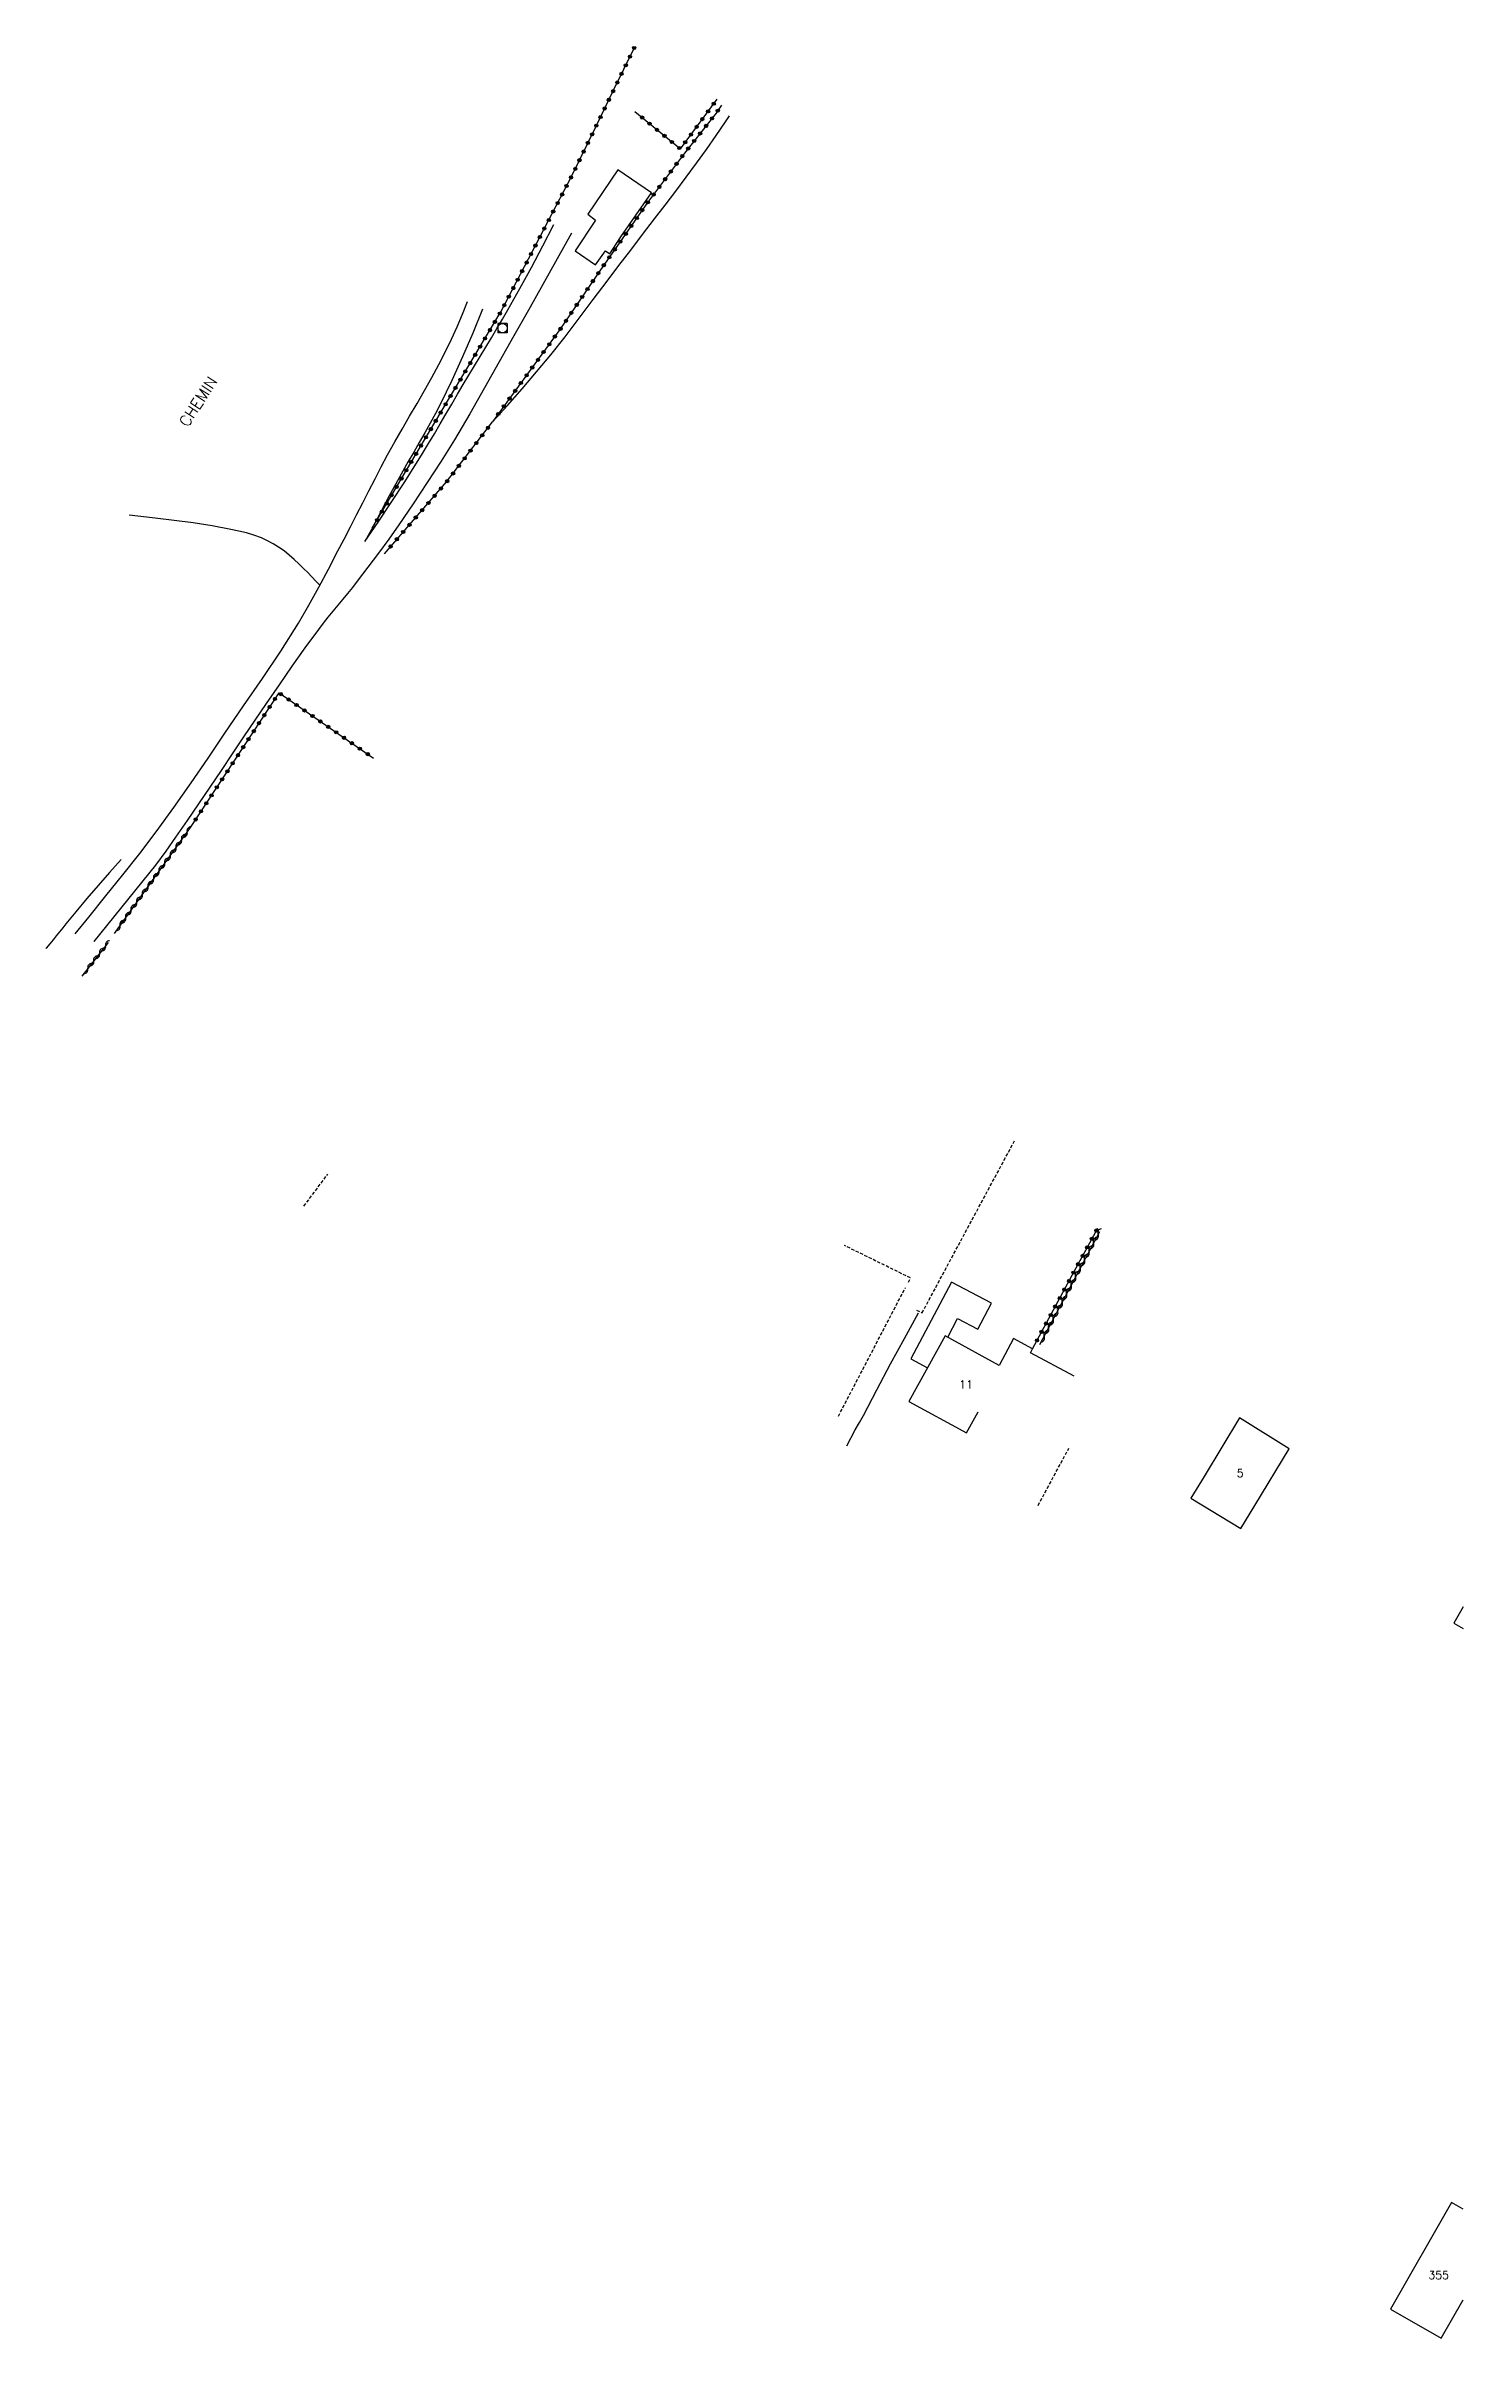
# Model space of a CAD drawing. Header units: millimetres. Extents: x 254000 to 255000, y 44022 to 45000.
# Drawn here: x 254778.7 to 255000, y 44072.8 to 44430.9 of the extents above; entities that cross this region are included whole.
import ezdxf
from ezdxf.enums import TextEntityAlignment as Align

# ---------------------------------------------------------------- set-up
doc = ezdxf.new("R2010")
doc.units = ezdxf.units.MM
doc.linetypes.add('DASHED', pattern=[0.75, 0.5, -0.25])
doc.layers.get('0').update_dxf_attribs({"linetype": 'CONTINUOUS'})
for name, color, linetype in [('W0071', 7, 'CONTINUOUS'), ('W0101', 7, 'CONTINUOUS'), ('W0104', 1, 'CONTINUOUS'), ('W0112', 1, 'DASHED'), ('W0211', 2, 'CONTINUOUS'), ('W0214', 2, 'CONTINUOUS'), ('W0310', 3, 'CONTINUOUS'), ('W0322', 7, 'CONTINUOUS'), ('W0323', 7, 'CONTINUOUS'), ('W0330', 7, 'CONTINUOUS'), ('W0420', 7, 'CONTINUOUS'), ('W0989', 7, 'CONTINUOUS'), ('W0991', 7, 'CONTINUOUS')]:
    doc.layers.add(name, color=color, linetype=linetype)
doc.styles.get("Standard").update_dxf_attribs({"font": 'romans.shx', "width": 0.85})

# ---------------------------------------------------------------- blocks, each defined once
blk = doc.blocks.new('T420')
for p, q in [((0.75, 0.75), (-0.75, 0.75)), ((-0.75, 0.75), (-0.75, -0.75)), ((0.75, 0.75), (0.75, -0.75)), ((0.75, -0.75), (-0.75, -0.75))]:
    blk.add_line(p, q)
blk.add_ellipse((0, 0), major_axis=(-0.53, 0.53), ratio=1, start_param=3.926991, end_param=10.210176)
blk = doc.blocks.new('t323o')
at = {"color": 0, "linetype": 'Continuous'}
for radius in [0.25, 0.15]:
    blk.add_circle((0, 0), radius, dxfattribs=at)
blk = doc.blocks.new('t322o')
at = {"color": 0, "linetype": 'Continuous'}
for radius in [0.25, 0.15]:
    blk.add_circle((0, 0), radius, dxfattribs=at)
blk = doc.blocks.new('t310o')
at = {"color": 0, "linetype": 'Continuous'}
for centre, start, end in [((-0.5, 0.38), 216.8699, 323.1304), ((0.5, -0.37), 36.8699, 143.1303)]:
    blk.add_arc(centre, 0.625, start, end, dxfattribs=at)

msp = doc.modelspace()

# ---------------------------------------------------------------- linework, layer by layer
at = {"layer": 'W0071'}
for points in [[(254860.8, 44401.59), (254858.56, 44397.58), (254856.31, 44393.58), (254854.06, 44389.58), (254851.8, 44385.58), (254849.51, 44381.5), (254847.23, 44377.42), (254844.92, 44373.35), (254842.53, 44369.33), (254840.43, 44365.97), (254838.29, 44362.63), (254836.1, 44359.32), (254833.86, 44356.05), (254832.28, 44353.81), (254830.66, 44351.6), (254829.02, 44349.4), (254827.36, 44347.23), (254826.61, 44346.27), (254825.85, 44345.33), (254825.08, 44344.4), (254824.31, 44343.47), (254823.54, 44342.54), (254822.77, 44341.6), (254822.02, 44340.65), (254821.28, 44339.69), (254819.19, 44336.84), (254817.15, 44333.95), (254815.15, 44331.03), (254813.14, 44328.12), (254811.36, 44325.52), (254809.6, 44322.91), (254807.84, 44320.29), (254806.09, 44317.67), (254804.34, 44315.05), (254802.58, 44312.43), (254800.8, 44309.83), (254799, 44307.24), (254797.45, 44305.04), (254795.87, 44302.85), (254795.87, 44302.85), (254795.87, 44302.85), (254795.87, 44302.85), (254795.87, 44302.85), (254795.87, 44302.85), (254786.22, 44290.95), (254786.22, 44290.95), (254786.22, 44290.95), (254786.22, 44290.95)], [(254828.55, 44353.42), (254830.62, 44356.45), (254832.66, 44359.5), (254834.66, 44362.57), (254836.62, 44365.67), (254837.56, 44367.19), (254838.49, 44368.72), (254839.4, 44370.26), (254840.3, 44371.8), (254841.2, 44373.34), (254842.1, 44374.88), (254843, 44376.42), (254843.91, 44377.96), (254844.78, 44379.42), (254845.66, 44380.87), (254846.54, 44382.33), (254847.42, 44383.78), (254848.3, 44385.24), (254849.16, 44386.7), (254850.02, 44388.17), (254850.87, 44389.64), (254852.72, 44392.94), (254854.53, 44396.25), (254856.3, 44399.59), (254858.05, 44402.94)], [(254783.31, 44292.17), (254783.31, 44292.17), (254783.31, 44292.17), (254783.31, 44292.17), (254785.43, 44294.75), (254788.09, 44298.07), (254790.76, 44301.37), (254793.41, 44304.7), (254795.98, 44308.09), (254798.74, 44311.88), (254801.41, 44315.73), (254804.05, 44319.6), (254806.68, 44323.48), (254809.61, 44327.75), (254812.55, 44332.01), (254815.43, 44336.32), (254818.19, 44340.7), (254819.8, 44343.47), (254821.34, 44346.29), (254822.85, 44349.12), (254824.34, 44351.96), (254825.33, 44353.82), (254826.29, 44355.7), (254827.25, 44357.58), (254828.21, 44359.46), (254829.16, 44361.34), (254830.13, 44363.21), (254831.1, 44365.09), (254832.09, 44366.95), (254833.21, 44368.98), (254834.35, 44371), (254835.51, 44373), (254836.68, 44375), (254837.84, 44377.01), (254838.98, 44379.03), (254840.08, 44381.07), (254841.14, 44383.13), (254842.07, 44385.04), (254842.94, 44386.97), (254843.77, 44388.93), (254844.55, 44390.9)], [(254846.89, 44389.71), (254845.38, 44385.97), (254843.79, 44382.26), (254842.11, 44378.59), (254840.35, 44374.95), (254839.56, 44373.42), (254838.74, 44371.9), (254837.9, 44370.4), (254837.04, 44368.9), (254836.18, 44367.41), (254835.32, 44365.91), (254834.47, 44364.42), (254833.63, 44362.91), (254832.35, 44360.54), (254831.07, 44358.17), (254829.81, 44355.8), (254828.55, 44353.42)], [(254903.77, 44212.15), (254905.1, 44214.68), (254905.1, 44214.68), (254905.74, 44215.79), (254906.36, 44216.91), (254908.47, 44220.94), (254910.6, 44224.96), (254912.77, 44228.96), (254914.96, 44232.95)]]:
    msp.add_lwpolyline(points, dxfattribs=at)
at = {"layer": 'W0101'}
for points in [[(254932.48, 44226.68), (254932.77, 44227.33), (254929.79, 44228.93), (254927.59, 44224.72), (254919.14, 44229.34), (254913.48, 44219.08), (254922.48, 44214.19), (254924.31, 44217.5), (254924.31, 44217.5)], [(254939.25, 44223.06), (254932.48, 44226.68)], [(255000, 44092.91), (254998.19, 44093.95), (254988.67, 44077.3), (254996.57, 44072.79), (255000, 44078.78)]]:
    msp.add_lwpolyline(points, dxfattribs=at)
msp.add_lwpolyline([(254965.11, 44216.57), (254959.55, 44207.4), (254957.5, 44203.98), (254965.29, 44199.24), (254967.47, 44202.85), (254972.82, 44211.72)], close=True, dxfattribs=at)
at = {"layer": 'W0104'}
msp.add_lwpolyline([(254868.05, 44411.47), (254863.33, 44404.57), (254864.57, 44403.64), (254861.38, 44398.83), (254864.53, 44396.65), (254866.1, 44398.83), (254866.76, 44398.39), (254868.49, 44401.01), (254873.3, 44407.89)], close=True, dxfattribs=at)
for points in [[(254919.53, 44229.13), (254921.06, 44232.06), (254924.23, 44230.38), (254926.36, 44234.44), (254920.12, 44237.76), (254913.79, 44225.75), (254916.4, 44224.37)], [(255000, 44187.04), (254998.53, 44184.45), (255000, 44183.64), (255000, 44183.64)]]:
    msp.add_lwpolyline(points, dxfattribs=at)
at = {"layer": 'W0112'}
for points in [[(254914.68, 44233.35), (254915.54, 44232.96), (254930, 44259.88)], [(254819.02, 44249.62), (254822.75, 44254.59)], [(254913.4, 44237.72), (254913.72, 44238.39), (254903.42, 44243.46)], [(254902.46, 44216.8), (254902.46, 44216.8), (254912.92, 44236.86)], [(254933.65, 44202.87), (254938.46, 44211.83)]]:
    msp.add_lwpolyline(points, dxfattribs=at)
at = {"layer": 'W0211'}
msp.add_lwpolyline([(254790.47, 44303.76), (254788.68, 44301.74), (254786.9, 44299.71), (254785.15, 44297.66), (254783.41, 44295.6), (254782.9, 44294.98), (254782.39, 44294.35), (254781.88, 44293.72), (254781.38, 44293.08), (254780.88, 44292.45), (254780.37, 44291.82), (254779.86, 44291.19), (254779.34, 44290.57), (254778.81, 44289.92), (254778.74, 44289.82)], dxfattribs=at)
at = {"layer": 'W0214'}
msp.add_lwpolyline([(254848.48, 44372.12), (254850.81, 44374.68), (254853.1, 44377.28), (254855.35, 44379.91), (254857.56, 44382.57), (254859.81, 44385.41), (254862.01, 44388.3), (254864.18, 44391.21), (254866.37, 44394.11), (254868.21, 44396.53), (254870.06, 44398.96), (254871.9, 44401.39), (254873.74, 44403.82), (254875.4, 44405.99), (254877.07, 44408.16), (254878.72, 44410.34), (254880.34, 44412.54), (254881.87, 44414.68), (254883.38, 44416.83), (254884.86, 44419), (254885.45, 44419.9)], dxfattribs=at)
at = {"layer": 'W0310'}
for points in [[(254789.43, 44292.22), (254801.3, 44308.77)], [(254788.45, 44290.77), (254784.34, 44285.55)], [(254943.22, 44245.61), (254933.88, 44227.95)]]:
    msp.add_lwpolyline(points, dxfattribs=at)
at = {"layer": 'W0322'}
msp.add_lwpolyline([(254884.21, 44421.61), (254883.37, 44420.33), (254878.45, 44414.1), (254872.68, 44406.36), (254865.21, 44395.69), (254859, 44386.53), (254848.48, 44372.12)], dxfattribs=at)
at = {"layer": 'W0323'}
for points in [[(254829.68, 44355.5), (254836.55, 44367.14), (254842.06, 44376.37), (254849.77, 44389.3), (254860.85, 44410.54), (254864.84, 44418.73), (254867.32, 44423.82), (254870.63, 44430.62)], [(254870.67, 44420.6), (254877.8, 44414.75), (254883.53, 44422.54)], [(254831.58, 44351.53), (254841.3, 44362.73), (254848.48, 44372.12)], [(254801.3, 44308.77), (254815.14, 44329.79), (254829.89, 44319.6)], [(254932.77, 44227.33), (254938.95, 44238.82), (254942.95, 44246.18)]]:
    msp.add_lwpolyline(points, dxfattribs=at)
at = {"layer": 'W0330'}
msp.add_lwpolyline([(254821.53, 44346.59), (254820.9, 44347.26), (254820.27, 44347.93), (254819.62, 44348.58), (254818.96, 44349.22), (254818.23, 44349.93), (254817.49, 44350.64), (254816.73, 44351.32), (254815.92, 44351.96), (254815.08, 44352.54), (254814.21, 44353.07), (254813.32, 44353.56), (254812.39, 44353.99), (254811.23, 44354.42), (254810.04, 44354.77), (254808.84, 44355.06), (254807.64, 44355.32), (254804.69, 44355.89), (254801.73, 44356.34), (254798.76, 44356.73), (254795.79, 44357.09), (254791.73, 44357.54)], dxfattribs=at)

# ---------------------------------------------------------------- block references
at = {"layer": 'W0310'}
for p, rotation in [((254799.92, 44306.85), 54.34755358113484), ((254800.8, 44308.06), 54.34755358113484), ((254797.3, 44303.19), 54.34755358113484), ((254798.17, 44304.41), 54.34755358113484), ((254799.05, 44305.63), 54.34755358113484), ((254794.68, 44299.53), 54.34755358113484), ((254795.55, 44300.75), 54.34755358113484), ((254796.42, 44301.97), 54.34755358113484), ((254792.05, 44295.88), 54.34755358113484), ((254792.93, 44297.09), 54.34755358113484), ((254793.8, 44298.31), 54.34755358113484), ((254790.3, 44293.44), 54.34755358113484), ((254791.18, 44294.66), 54.34755358113484), ((254787.12, 44289.09), 231.8602153445862), ((254788.05, 44290.27), 231.8602153445862), ((254785.27, 44286.73), 231.8602153445862), ((254786.2, 44287.91), 231.8602153445862), ((254941.59, 44242.53), 242.1363431995951), ((254942.29, 44243.86), 242.1363431995951), ((254943, 44245.19), 242.1363431995951), ((254939.49, 44238.56), 242.1363431995951), ((254940.19, 44239.88), 242.1363431995951), ((254940.89, 44241.21), 242.1363431995951), ((254938.09, 44235.9), 242.1363431995951), ((254938.79, 44237.23), 242.1363431995951), ((254935.99, 44231.93), 242.1363431995951), ((254936.69, 44233.25), 242.1363431995951), ((254937.39, 44234.58), 242.1363431995951), ((254934.58, 44229.27), 242.1363431995951), ((254935.28, 44230.6), 242.1363431995951)]:
    msp.add_blockref('t310o', p, dxfattribs=dict(at, rotation=rotation))
at = {"layer": 'W0322'}
for p, rotation in [((254881.81, 44418.35), 231.6746845651255), ((254882.74, 44419.53), 231.6746845651255), ((254883.63, 44420.73), 236.7175778294891), ((254879.02, 44414.82), 231.6746845651255), ((254879.95, 44416), 231.6746845651255), ((254880.88, 44417.17), 231.6746845651255), ((254876.31, 44411.23), 233.3320354356913), ((254877.2, 44412.43), 233.3320354356913), ((254878.1, 44413.63), 233.3320354356913), ((254873.62, 44407.62), 233.3320354356913), ((254874.52, 44408.82), 233.3320354356913), ((254875.41, 44410.02), 233.3320354356913), ((254871, 44403.96), 235.0032954471318), ((254871.86, 44405.19), 235.0032954471318), ((254872.73, 44406.41), 233.3320354356913), ((254868.42, 44400.27), 235.0032954471318), ((254869.28, 44401.5), 235.0032954471318), ((254870.14, 44402.73), 235.0032954471318), ((254866.7, 44397.81), 235.0032954471318), ((254867.56, 44399.04), 235.0032954471318), ((254864.14, 44394.11), 235.8606474579738), ((254864.99, 44395.35), 235.8606474579738), ((254865.84, 44396.59), 235.0032954471318), ((254861.62, 44390.39), 235.8606474579738), ((254862.46, 44391.63), 235.8606474579738), ((254863.3, 44392.87), 235.8606474579738), ((254859.09, 44386.66), 235.8606474579738), ((254859.94, 44387.9), 235.8606474579738), ((254860.78, 44389.15), 235.8606474579738), ((254856.44, 44383.03), 233.846503216525), ((254857.33, 44384.24), 233.846503216525), ((254858.21, 44385.45), 233.846503216525), ((254853.79, 44379.39), 233.846503216525), ((254854.67, 44380.6), 233.846503216525), ((254855.56, 44381.81), 233.846503216525), ((254851.13, 44375.76), 233.846503216525), ((254852.02, 44376.97), 233.846503216525), ((254852.9, 44378.18), 233.846503216525), ((254849.36, 44373.34), 233.846503216525), ((254850.25, 44374.55), 233.846503216525)]:
    msp.add_blockref('t322o', p, dxfattribs=dict(at, rotation=rotation))
at = {"layer": 'W0323'}
for p, rotation in [((254869.93, 44429.17), 63.99066277915048), ((254870.58, 44430.52), 63.99066277915048), ((254868.61, 44426.48), 63.99066277915048), ((254869.27, 44427.82), 63.99066277915048), ((254866.64, 44422.43), 64.05057070385476), ((254867.3, 44423.78), 64.05057070385476), ((254867.95, 44425.13), 63.99066277915048), ((254883.01, 44421.82), 53.62187252290084), ((254864.67, 44418.39), 64.039668272465), ((254865.33, 44419.73), 64.05057070385476), ((254865.98, 44421.08), 64.05057070385476), ((254871.83, 44419.65), 320.640171384416), ((254872.99, 44418.7), 320.640171384416), ((254880.34, 44418.2), 53.62187252290084), ((254881.23, 44419.41), 53.62187252290084), ((254882.12, 44420.62), 53.62187252290084), ((254863.36, 44415.69), 64.039668272465), ((254864.01, 44417.04), 64.039668272465), ((254874.15, 44417.74), 320.640171384416), ((254875.31, 44416.79), 320.640171384416), ((254876.47, 44415.84), 320.640171384416), ((254877.63, 44414.89), 320.640171384416), ((254878.56, 44415.79), 53.62187252290084), ((254879.45, 44416.99), 53.62187252290084), ((254861.39, 44411.64), 64.039668272465), ((254862.04, 44412.99), 64.039668272465), ((254862.7, 44414.34), 64.039668272465), ((254859.34, 44407.64), 62.4552087297409), ((254860.03, 44408.97), 62.4552087297409), ((254860.72, 44410.3), 62.4552087297409), ((254857.95, 44404.98), 62.4552087297409), ((254858.64, 44406.31), 62.4552087297409), ((254855.87, 44400.99), 62.4552087297409), ((254856.56, 44402.32), 62.4552087297409), ((254857.26, 44403.65), 62.4552087297409), ((254853.79, 44397), 62.4552087297409), ((254854.48, 44398.33), 62.4552087297409), ((254855.17, 44399.66), 62.4552087297409), ((254852.4, 44394.34), 62.4552087297409), ((254853.09, 44395.67), 62.4552087297409), ((254850.32, 44390.35), 62.4552087297409), ((254851.01, 44391.68), 62.4552087297409), ((254851.71, 44393.01), 62.4552087297409), ((254848.07, 44386.45), 59.16743551604872), ((254848.84, 44387.74), 59.16743551604872), ((254849.61, 44389.03), 59.16743551604872), ((254845.77, 44382.59), 59.16743551604872), ((254846.53, 44383.87), 59.16743551604872), ((254847.3, 44385.16), 59.16743551604872), ((254843.46, 44378.72), 59.16743551604872), ((254844.23, 44380.01), 59.16743551604872), ((254845, 44381.3), 59.16743551604872), ((254841.92, 44376.15), 59.16326058582372), ((254842.69, 44377.43), 59.16743551604872), ((254839.61, 44372.28), 59.16326058582372), ((254840.38, 44373.57), 59.16326058582372), ((254841.15, 44374.86), 59.16326058582372), ((254837.31, 44368.42), 59.16326058582372), ((254838.08, 44369.71), 59.16326058582372), ((254838.85, 44370.99), 59.16326058582372), ((254845.95, 44368.82), 52.64355449846744), ((254846.86, 44370.01), 52.64355449846744), ((254847.77, 44371.2), 52.64355449846744), ((254835.01, 44364.55), 59.44350776873011), ((254835.78, 44365.84), 59.44350776873011), ((254836.54, 44367.13), 59.44350776873011), ((254843.22, 44365.24), 52.64355449846744), ((254844.13, 44366.43), 52.64355449846744), ((254845.04, 44367.63), 52.64355449846744), ((254833.49, 44361.96), 59.44350776873011), ((254834.25, 44363.26), 59.44350776873011), ((254840.43, 44361.72), 49.02258600087867), ((254841.4, 44362.86), 52.64355449846744), ((254842.31, 44364.05), 52.64355449846744), ((254831.2, 44358.09), 59.44350776873011), ((254831.96, 44359.38), 59.44350776873011), ((254832.73, 44360.67), 59.44350776873011), ((254837.48, 44358.32), 49.02258600087867), ((254838.46, 44359.45), 49.02258600087867), ((254839.44, 44360.58), 49.02258600087867), ((254830.44, 44356.8), 59.44350776873011), ((254833.54, 44353.79), 49.02258600087867), ((254834.53, 44354.92), 49.02258600087867), ((254835.51, 44356.05), 49.02258600087867), ((254836.49, 44357.19), 49.02258600087867), ((254832.56, 44352.66), 49.02258600087867), ((254814.5, 44328.82), 56.64657620116781), ((254815.42, 44329.59), 325.3678975813233), ((254816.65, 44328.74), 325.3678975813233), ((254812.02, 44325.06), 56.64657620116781), ((254812.85, 44326.31), 56.64657620116781), ((254813.67, 44327.57), 56.64657620116781), ((254817.88, 44327.89), 325.3678975813233), ((254819.12, 44327.04), 325.3678975813233), ((254820.35, 44326.18), 325.3678975813233), ((254821.59, 44325.33), 325.3678975813233), ((254810.37, 44322.55), 56.64657620116781), ((254811.2, 44323.81), 56.64657620116781), ((254822.82, 44324.48), 325.3678975813233), ((254824.06, 44323.63), 325.3678975813233), ((254825.29, 44322.77), 325.3678975813233), ((254826.52, 44321.92), 325.3678975813233), ((254807.9, 44318.79), 56.64657620116781), ((254808.73, 44320.05), 56.64657620116781), ((254809.55, 44321.3), 56.64657620116781), ((254827.76, 44321.07), 325.3678975813233), ((254828.99, 44320.22), 325.3678975813233), ((254805.43, 44315.04), 56.64657620116781), ((254806.25, 44316.29), 56.64657620116781), ((254807.08, 44317.54), 56.64657620116781), ((254802.95, 44311.28), 56.64657620116781), ((254803.78, 44312.53), 56.64657620116781), ((254804.6, 44313.78), 56.64657620116781), ((254802.13, 44310.02), 56.64657620116781), ((254941.32, 44243.17), 61.47146042251771), ((254942.03, 44244.49), 61.47146042251771), ((254942.75, 44245.81), 61.47146042251771), ((254939.17, 44239.22), 61.47146042251771), ((254939.88, 44240.54), 61.47146042251771), ((254940.6, 44241.85), 61.47146042251771), ((254937.75, 44236.58), 61.72659929748055), ((254938.46, 44237.9), 61.72659929748055), ((254935.61, 44232.61), 61.72659929748055), ((254936.32, 44233.94), 61.72659929748055), ((254937.04, 44235.26), 61.72659929748055), ((254933.48, 44228.65), 61.72659929748055), ((254934.19, 44229.97), 61.72659929748055), ((254934.9, 44231.29), 61.72659929748055)]:
    msp.add_blockref('t323o', p, dxfattribs=dict(at, rotation=rotation))
at = {"layer": 'W0420'}
msp.add_blockref('T420', (254850.03, 44386.76), dxfattribs=at)

# ---------------------------------------------------------------- texts
at = {"layer": 'W0989'}
msp.add_text('CHEMIN', height=1.75, rotation=57.225, dxfattribs=at).set_placement((254800.89, 44371.16))
at = {"layer": 'W0991'}
for s, p in [('11', (254922.4, 44221.77)), ('5', (254965.19, 44207.91)), ('355', (254996.18, 44082.64))]:
    msp.add_text(s, height=1.25, dxfattribs=at).set_placement(p, align=Align.MIDDLE_CENTER)

doc.saveas('drawing.dxf')
